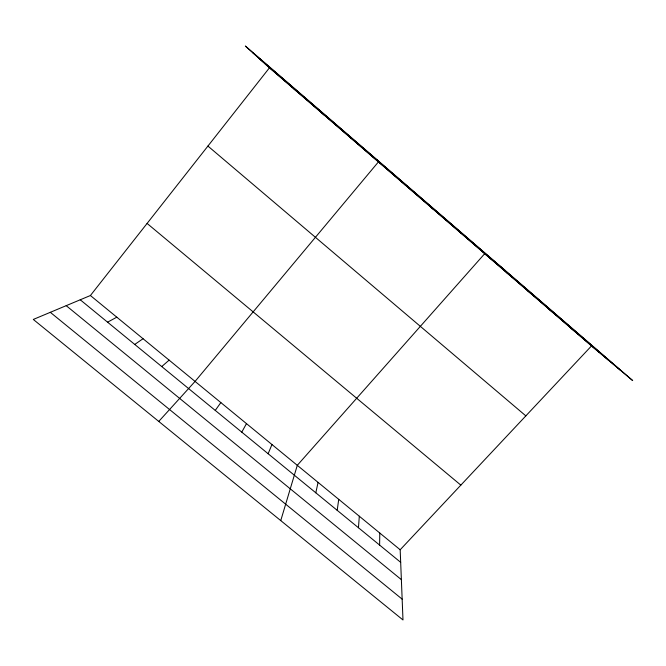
<?xml version="1.0" encoding="UTF-8"?>
<svg xmlns="http://www.w3.org/2000/svg" width="666" height="666" viewBox="0 0 666 666"><rect width="100%" height="100%" fill="white"/><g stroke="black" fill="none" stroke-linecap="round" stroke-linejoin="round"><path stroke-width="1" d="M379.612 545.079L379.786 533.033M358.45 527.738L359.315 516.225M337.187 510.314L338.736 499.342M315.809 492.807L318.065 482.375M280.752 520.596L297.294 465.326L484.706 253.679L504.895 270.205M268.132 453.737L271.961 444.53M241.775 432.142L246.478 423.618M215.26 410.414L220.846 402.58M591.516 345.912L400.174 549.766L402.988 619.963L33.3 319.447L90.409 295.521L269.464 67.799L245.354 46.037L632.7 380.586L591.516 345.912L269.464 67.799M158.758 421.428L195.063 381.418L378.43 161.896L377.073 159.807M161.746 366.566L169.131 360.131M134.74 344.439L143.048 338.719M107.567 322.178L116.808 317.183M405.244 185.056L405.977 185.531M431.901 208.075L433.591 209.374M458.383 230.952L461.022 233.067M66.192 305.661L401.373 579.645M50.308 312.321L402.156 599.15M80.236 299.783L400.674 562.337M90.409 295.521L400.174 549.766M506.285 272.319L510.622 275.899M527.755 290.851L532.85 295.088M147.094 223.426L460.839 485.131M549.117 309.299L554.953 314.185M570.371 327.655L576.947 333.175M207.925 146.07L525.84 415.875M252.597 52.572L620.396 370.229M259.315 58.641L608.932 360.572M265.21 63.961L598.826 352.064M293.731 88.595L296.961 91.55M322.069 113.062L324.292 115.143M350.216 137.371L351.44 138.595"/></g></svg>
